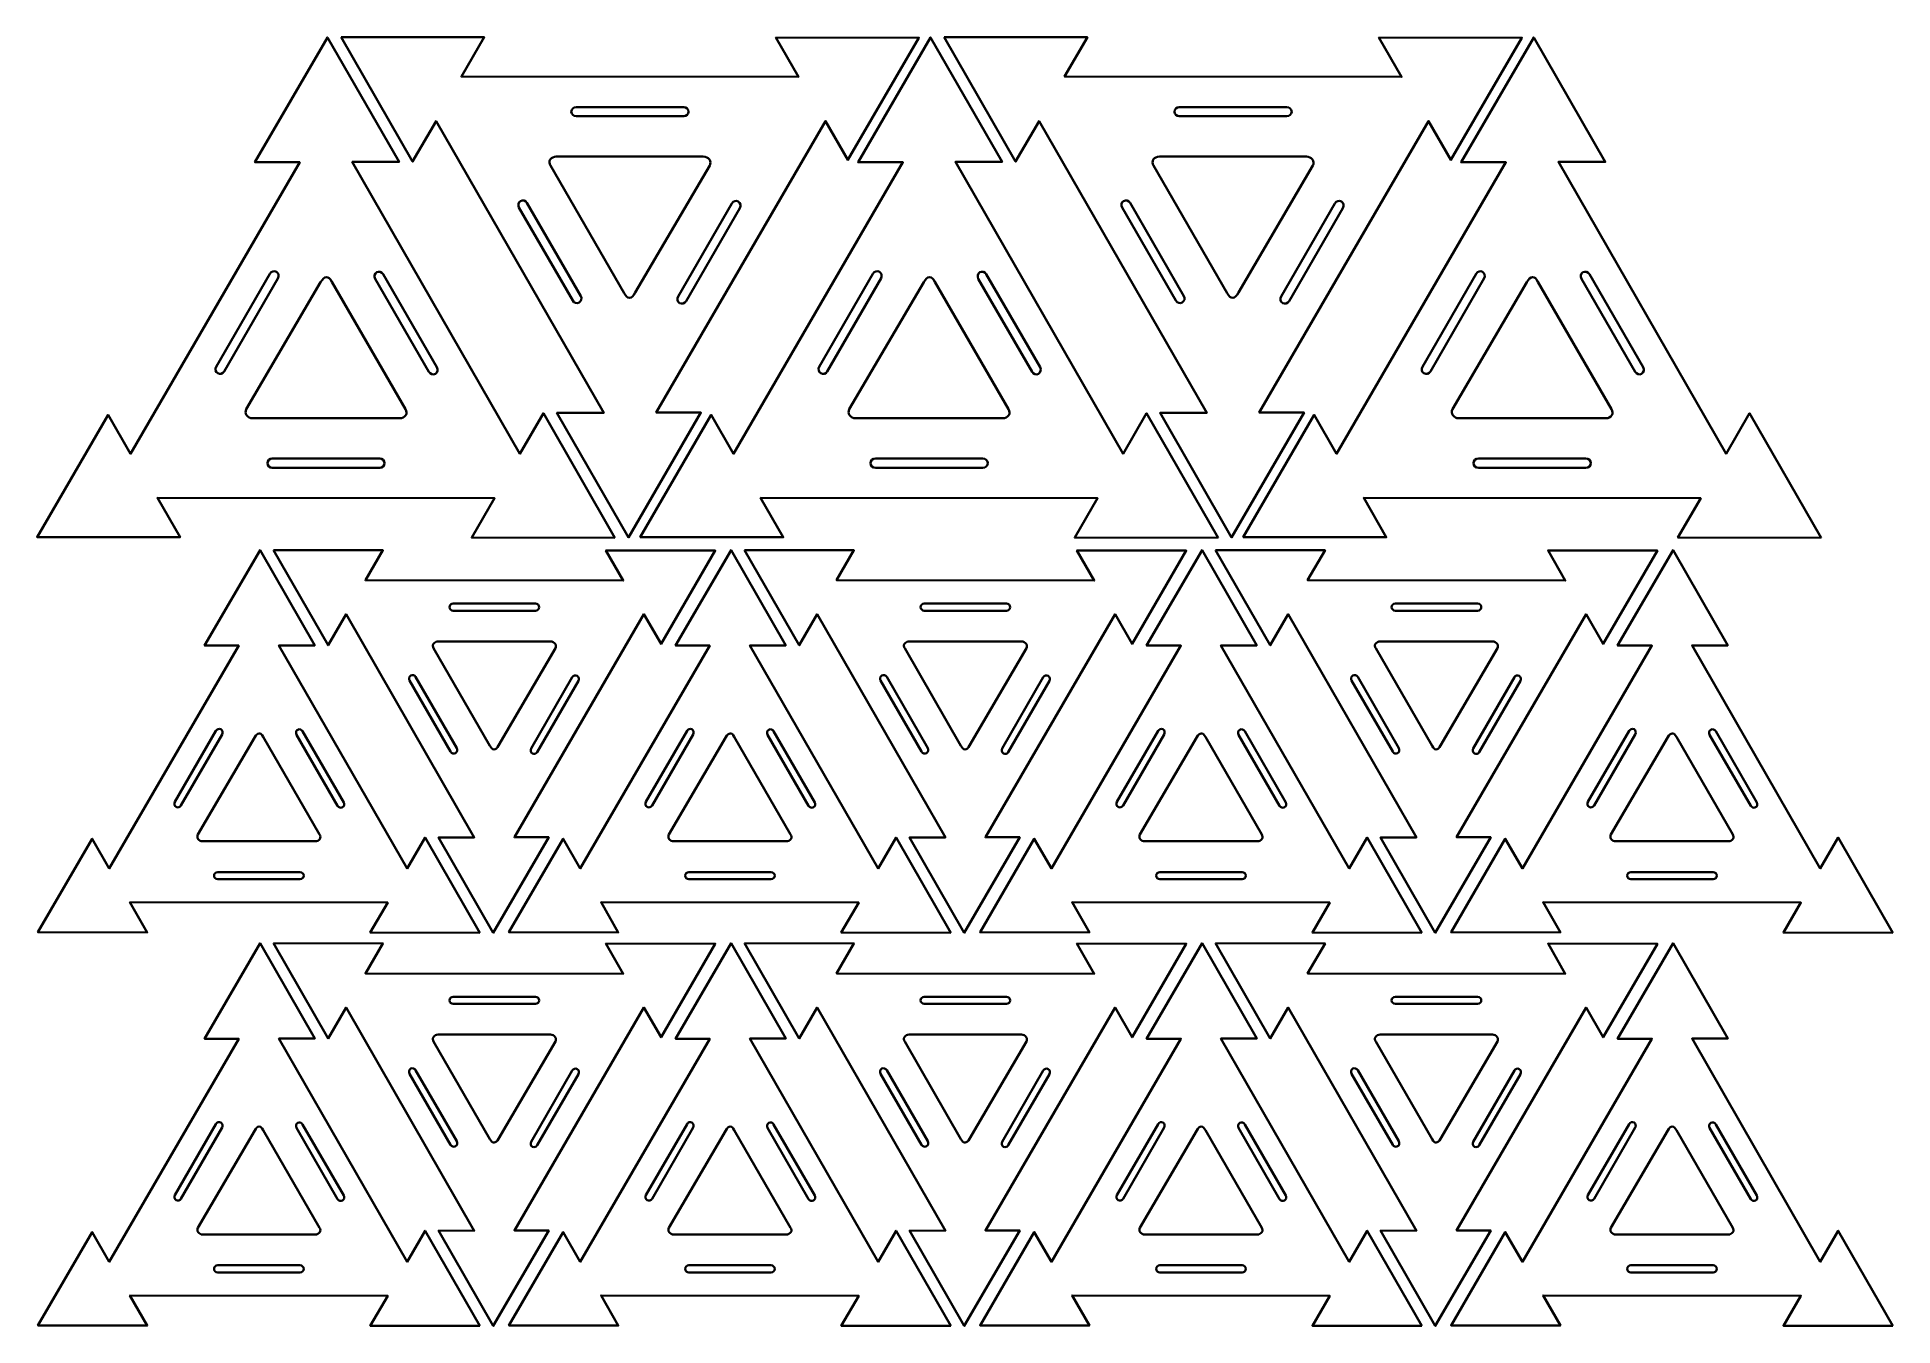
# Model space of a CAD drawing. Header units: inches. Extents: x 0 to 546, y -380 to -1.
import ezdxf

# ---------------------------------------------------------------- set-up
doc = ezdxf.new("R2010")
doc.units = ezdxf.units.IN
doc.header["$MEASUREMENT"] = 0
doc.layers.add('Resized', color=7, linetype='Continuous')

msp = doc.modelspace()

# ---------------------------------------------------------------- linework, layer by layer
at = {"layer": 'Resized', "color": 7, "lineweight": 35, "true_color": 0xffffff}
for points in [[(170.47, -148.44), (149.44, -111.82), (142.52, -123.73), (93.19, -37.85), (106.96, -37.87), (85.91, -1.21), (64.57, -37.94), (77.75, -37.95), (27.92, -123.73), (21.36, -112.32), (0.47, -148.27), (42.54, -148.31), (35.89, -136.73), (135.05, -136.83), (128.34, -148.39), (170.47, -148.44)], [(89.9, -1.12), (110.93, -37.74), (117.85, -25.82), (167.18, -111.7), (153.41, -111.69), (174.46, -148.35), (195.8, -111.62), (182.62, -111.6), (232.45, -25.82), (239.01, -37.24), (259.9, -1.29), (217.83, -1.25), (224.48, -12.83), (125.32, -12.73), (132.03, -1.16), (89.9, -1.12)], [(347.92, -148.44), (326.89, -111.82), (319.97, -123.73), (270.64, -37.85), (284.41, -37.87), (263.35, -1.21), (242.02, -37.94), (255.2, -37.95), (205.36, -123.73), (198.8, -112.32), (177.92, -148.27), (219.98, -148.31), (213.33, -136.73), (312.5, -136.83), (305.78, -148.39), (347.92, -148.44)], [(267.35, -1.12), (288.38, -37.74), (295.3, -25.82), (344.63, -111.7), (330.86, -111.69), (351.91, -148.34), (373.25, -111.62), (360.06, -111.6), (409.9, -25.82), (416.46, -37.24), (437.35, -1.29), (395.28, -1.25), (401.93, -12.83), (302.76, -12.73), (309.48, -1.16), (267.35, -1.12)], [(525.37, -148.44), (504.33, -111.82), (497.41, -123.73), (448.08, -37.85), (461.85, -37.87), (440.8, -1.21), (419.46, -37.94), (432.65, -37.95), (382.81, -123.73), (376.25, -112.32), (355.37, -148.27), (397.43, -148.31), (390.78, -136.73), (489.95, -136.83), (483.23, -148.39), (525.37, -148.44)], [(130.72, -264.67), (114.63, -236.67), (109.34, -245.78), (71.62, -180.11), (82.15, -180.12), (66.05, -152.09), (49.73, -180.17), (59.81, -180.18), (21.7, -245.78), (16.69, -237.05), (0.72, -264.54), (32.88, -264.57), (27.8, -255.72), (103.63, -255.8), (98.49, -264.64), (130.72, -264.67)], [(70.01, -152.09), (86.09, -180.09), (91.39, -170.98), (129.11, -236.65), (118.58, -236.64), (134.68, -264.67), (151, -236.58), (140.91, -236.57), (179.02, -170.98), (184.04, -179.71), (200.01, -152.22), (167.84, -152.19), (172.93, -161.04), (97.09, -160.96), (102.23, -152.12), (70.01, -152.09)], [(269.31, -264.67), (253.22, -236.67), (247.93, -245.78), (210.21, -180.11), (220.74, -180.12), (204.64, -152.09), (188.32, -180.17), (198.4, -180.18), (160.29, -245.78), (155.28, -237.05), (139.31, -264.54), (171.48, -264.57), (166.39, -255.72), (242.22, -255.8), (237.09, -264.64), (269.31, -264.67)], [(208.6, -152.09), (224.69, -180.09), (229.98, -170.98), (267.7, -236.65), (257.17, -236.64), (273.27, -264.67), (289.59, -236.58), (279.5, -236.57), (317.62, -170.98), (322.63, -179.71), (338.6, -152.22), (306.43, -152.19), (311.52, -161.04), (235.69, -160.96), (240.82, -152.12), (208.6, -152.09)], [(407.9, -264.67), (391.82, -236.67), (386.52, -245.78), (348.8, -180.11), (359.33, -180.12), (343.23, -152.09), (326.91, -180.17), (337, -180.18), (298.89, -245.78), (293.87, -237.05), (277.9, -264.54), (310.07, -264.57), (304.98, -255.72), (380.81, -255.8), (375.68, -264.64), (407.9, -264.67)], [(347.19, -152.09), (363.28, -180.09), (368.57, -170.98), (406.29, -236.65), (395.76, -236.64), (411.86, -264.67), (428.18, -236.58), (418.1, -236.57), (456.21, -170.98), (461.22, -179.71), (477.19, -152.22), (445.03, -152.19), (450.11, -161.04), (374.28, -160.96), (379.41, -152.12), (347.19, -152.09)], [(546.49, -264.67), (530.41, -236.67), (525.11, -245.78), (487.39, -180.11), (497.92, -180.12), (481.82, -152.09), (465.51, -180.17), (475.59, -180.18), (437.48, -245.78), (432.46, -237.05), (416.49, -264.54), (448.66, -264.57), (443.57, -255.72), (519.41, -255.8), (514.27, -264.64), (546.49, -264.67)], [(130.72, -380.38), (114.63, -352.38), (109.34, -361.49), (71.62, -295.82), (82.15, -295.83), (66.05, -267.8), (49.73, -295.88), (59.81, -295.89), (21.7, -361.49), (16.69, -352.76), (0.72, -380.25), (32.88, -380.28), (27.8, -371.43), (103.63, -371.51), (98.49, -380.35), (130.72, -380.38)], [(70.01, -267.8), (86.09, -295.8), (91.39, -286.69), (129.11, -352.36), (118.58, -352.35), (134.68, -380.38), (151, -352.3), (140.91, -352.29), (179.02, -286.69), (184.04, -295.42), (200.01, -267.93), (167.84, -267.9), (172.93, -276.75), (97.09, -276.67), (102.23, -267.83), (70.01, -267.8)], [(269.31, -380.38), (253.22, -352.38), (247.93, -361.49), (210.21, -295.82), (220.74, -295.83), (204.64, -267.8), (188.32, -295.88), (198.4, -295.89), (160.29, -361.49), (155.28, -352.76), (139.31, -380.25), (171.48, -380.28), (166.39, -371.43), (242.22, -371.51), (237.09, -380.35), (269.31, -380.38)], [(208.6, -267.8), (224.69, -295.8), (229.98, -286.69), (267.7, -352.36), (257.17, -352.35), (273.27, -380.38), (289.59, -352.3), (279.5, -352.29), (317.62, -286.69), (322.63, -295.42), (338.6, -267.93), (306.43, -267.9), (311.52, -276.75), (235.69, -276.67), (240.82, -267.83), (208.6, -267.8)], [(407.9, -380.38), (391.82, -352.38), (386.52, -361.49), (348.8, -295.82), (359.33, -295.83), (343.23, -267.8), (326.91, -295.88), (337, -295.89), (298.89, -361.49), (293.87, -352.76), (277.9, -380.25), (310.07, -380.28), (304.98, -371.43), (380.81, -371.51), (375.68, -380.35), (407.9, -380.38)], [(347.19, -267.8), (363.28, -295.8), (368.57, -286.69), (406.29, -352.36), (395.76, -352.35), (411.86, -380.38), (428.18, -352.3), (418.1, -352.29), (456.21, -286.69), (461.22, -295.42), (477.19, -267.93), (445.03, -267.9), (450.11, -276.75), (374.28, -276.67), (379.41, -267.83), (347.19, -267.8)], [(546.49, -380.38), (530.41, -352.38), (525.11, -361.49), (487.39, -295.82), (497.92, -295.83), (481.82, -267.8), (465.51, -295.88), (475.59, -295.89), (437.48, -361.49), (432.46, -352.76), (416.49, -380.25), (448.66, -380.28), (443.57, -371.43), (519.41, -371.51), (514.27, -380.35), (546.49, -380.38)]]:
    msp.add_lwpolyline(points, dxfattribs=at)
for points, knots in [([(159.09, -21.71), (159.09, -21.71), (190.71, -21.71), (190.71, -21.71), (191.51, -21.71), (192.15, -22.32), (192.15, -23.07), (192.15, -23.82), (191.51, -24.43), (190.71, -24.43), (190.71, -24.43), (159.09, -24.43), (159.09, -24.43), (158.29, -24.43), (157.65, -23.82), (157.65, -23.07), (157.65, -22.32), (158.29, -21.71), (159.09, -21.71)], [0, 0, 0, 0, 1, 1, 1, 2, 2, 2, 3, 3, 3, 4, 4, 4, 5, 5, 5, 6, 6, 6, 6]), ([(336.53, -21.71), (336.53, -21.71), (368.16, -21.71), (368.16, -21.71), (368.95, -21.71), (369.6, -22.32), (369.6, -23.07), (369.6, -23.82), (368.95, -24.43), (368.16, -24.43), (368.16, -24.43), (336.53, -24.43), (336.53, -24.43), (335.74, -24.43), (335.09, -23.82), (335.09, -23.07), (335.09, -22.32), (335.74, -21.71), (336.53, -21.71)], [0, 0, 0, 0, 1, 1, 1, 2, 2, 2, 3, 3, 3, 4, 4, 4, 5, 5, 5, 6, 6, 6, 6]), ([(151.44, -37.17), (151.92, -36.58), (152.42, -36.28), (153.23, -36.28), (153.23, -36.28), (196.48, -36.28), (196.48, -36.28), (197.29, -36.28), (197.79, -36.58), (198.27, -37.17), (198.65, -37.63), (198.65, -38.37), (198.38, -38.91), (198.38, -38.91), (176.48, -76.31), (176.48, -76.31), (175.93, -77.26), (175.39, -77.8), (174.8, -77.8), (174.06, -77.8), (173.82, -77.53), (173.2, -76.43), (173.2, -76.43), (151.53, -38.91), (151.53, -38.91), (151.25, -38.37), (151.07, -37.63), (151.44, -37.17)], [0, 0, 0, 0, 1, 1, 1, 2, 2, 2, 3, 3, 3, 4, 4, 4, 5, 5, 5, 6, 6, 6, 7, 7, 7, 8, 8, 8, 9, 9, 9, 9]), ([(328.88, -37.17), (329.37, -36.58), (329.87, -36.28), (330.68, -36.28), (330.68, -36.28), (373.93, -36.28), (373.93, -36.28), (374.74, -36.28), (375.24, -36.58), (375.72, -37.17), (376.09, -37.63), (376.09, -38.37), (375.82, -38.91), (375.82, -38.91), (353.93, -76.31), (353.93, -76.31), (353.38, -77.26), (352.84, -77.8), (352.25, -77.8), (351.51, -77.8), (351.26, -77.53), (350.65, -76.43), (350.65, -76.43), (328.97, -38.91), (328.97, -38.91), (328.7, -38.37), (328.51, -37.63), (328.88, -37.17)], [0, 0, 0, 0, 1, 1, 1, 2, 2, 2, 3, 3, 3, 4, 4, 4, 5, 5, 5, 6, 6, 6, 7, 7, 7, 8, 8, 8, 9, 9, 9, 9]), ([(142.71, -49.36), (143.36, -48.98), (144.21, -49.23), (144.6, -49.92), (144.6, -49.92), (160.42, -77.31), (160.42, -77.31), (160.81, -78), (160.61, -78.86), (159.96, -79.24), (159.31, -79.61), (158.46, -79.36), (158.06, -78.67), (158.06, -78.67), (142.25, -51.28), (142.25, -51.28), (141.85, -50.59), (142.06, -49.73), (142.71, -49.36)], [0, 0, 0, 0, 1, 1, 1, 2, 2, 2, 3, 3, 3, 4, 4, 4, 5, 5, 5, 6, 6, 6, 6]), ([(206.76, -49.5), (207.41, -49.87), (207.61, -50.73), (207.21, -51.42), (207.21, -51.42), (191.4, -78.81), (191.4, -78.81), (191, -79.5), (190.15, -79.76), (189.51, -79.38), (188.86, -79.01), (188.65, -78.14), (189.05, -77.45), (189.05, -77.45), (204.86, -50.07), (204.86, -50.07), (205.26, -49.38), (206.11, -49.12), (206.76, -49.5)], [0, 0, 0, 0, 1, 1, 1, 2, 2, 2, 3, 3, 3, 4, 4, 4, 5, 5, 5, 6, 6, 6, 6]), ([(320.16, -49.36), (320.81, -48.98), (321.65, -49.23), (322.05, -49.92), (322.05, -49.92), (337.86, -77.31), (337.86, -77.31), (338.26, -78), (338.06, -78.86), (337.41, -79.24), (336.76, -79.61), (335.91, -79.36), (335.51, -78.67), (335.51, -78.67), (319.7, -51.28), (319.7, -51.28), (319.3, -50.59), (319.51, -49.73), (320.16, -49.36)], [0, 0, 0, 0, 1, 1, 1, 2, 2, 2, 3, 3, 3, 4, 4, 4, 5, 5, 5, 6, 6, 6, 6]), ([(384.21, -49.5), (384.86, -49.87), (385.06, -50.73), (384.66, -51.42), (384.66, -51.42), (368.85, -78.81), (368.85, -78.81), (368.45, -79.5), (367.6, -79.76), (366.95, -79.38), (366.3, -79), (366.1, -78.14), (366.5, -77.45), (366.5, -77.45), (382.31, -50.07), (382.31, -50.07), (382.71, -49.38), (383.56, -49.12), (384.21, -49.5)], [0, 0, 0, 0, 1, 1, 1, 2, 2, 2, 3, 3, 3, 4, 4, 4, 5, 5, 5, 6, 6, 6, 6]), ([(53.61, -100.06), (52.96, -99.69), (52.76, -98.82), (53.16, -98.13), (53.16, -98.13), (68.97, -70.75), (68.97, -70.75), (69.37, -70.06), (70.21, -69.8), (70.86, -70.18), (71.51, -70.55), (71.72, -71.42), (71.32, -72.11), (71.32, -72.11), (55.51, -99.49), (55.51, -99.49), (55.11, -100.18), (54.26, -100.44), (53.61, -100.06)], [0, 0, 0, 0, 1, 1, 1, 2, 2, 2, 3, 3, 3, 4, 4, 4, 5, 5, 5, 6, 6, 6, 6]), ([(117.66, -100.2), (117.01, -100.58), (116.16, -100.32), (115.76, -99.63), (115.76, -99.63), (99.95, -72.25), (99.95, -72.25), (99.55, -71.56), (99.76, -70.7), (100.41, -70.32), (101.06, -69.94), (101.91, -70.2), (102.31, -70.89), (102.31, -70.89), (118.12, -98.28), (118.12, -98.28), (118.52, -98.97), (118.31, -99.83), (117.66, -100.2)], [0, 0, 0, 0, 1, 1, 1, 2, 2, 2, 3, 3, 3, 4, 4, 4, 5, 5, 5, 6, 6, 6, 6]), ([(231.06, -100.06), (230.41, -99.69), (230.2, -98.82), (230.6, -98.13), (230.6, -98.13), (246.41, -70.75), (246.41, -70.75), (246.81, -70.06), (247.66, -69.8), (248.31, -70.18), (248.96, -70.55), (249.17, -71.42), (248.77, -72.1), (248.77, -72.1), (232.96, -99.49), (232.96, -99.49), (232.56, -100.18), (231.71, -100.44), (231.06, -100.06)], [0, 0, 0, 0, 1, 1, 1, 2, 2, 2, 3, 3, 3, 4, 4, 4, 5, 5, 5, 6, 6, 6, 6]), ([(295.11, -100.2), (294.46, -100.58), (293.61, -100.32), (293.21, -99.63), (293.21, -99.63), (277.4, -72.25), (277.4, -72.25), (277, -71.56), (277.21, -70.69), (277.86, -70.32), (278.51, -69.94), (279.35, -70.2), (279.75, -70.89), (279.75, -70.89), (295.56, -98.28), (295.56, -98.28), (295.96, -98.96), (295.76, -99.83), (295.11, -100.2)], [0, 0, 0, 0, 1, 1, 1, 2, 2, 2, 3, 3, 3, 4, 4, 4, 5, 5, 5, 6, 6, 6, 6]), ([(408.51, -100.06), (407.86, -99.69), (407.65, -98.82), (408.05, -98.13), (408.05, -98.13), (423.86, -70.75), (423.86, -70.75), (424.26, -70.06), (425.11, -69.8), (425.76, -70.18), (426.41, -70.55), (426.61, -71.42), (426.21, -72.1), (426.21, -72.1), (410.4, -99.49), (410.4, -99.49), (410, -100.18), (409.16, -100.44), (408.51, -100.06)], [0, 0, 0, 0, 1, 1, 1, 2, 2, 2, 3, 3, 3, 4, 4, 4, 5, 5, 5, 6, 6, 6, 6]), ([(472.56, -100.2), (471.91, -100.58), (471.06, -100.32), (470.66, -99.63), (470.66, -99.63), (454.85, -72.25), (454.85, -72.25), (454.45, -71.56), (454.65, -70.69), (455.3, -70.32), (455.95, -69.94), (456.8, -70.2), (457.2, -70.89), (457.2, -70.89), (473.01, -98.28), (473.01, -98.28), (473.41, -98.96), (473.21, -99.83), (472.56, -100.2)], [0, 0, 0, 0, 1, 1, 1, 2, 2, 2, 3, 3, 3, 4, 4, 4, 5, 5, 5, 6, 6, 6, 6]), ([(108.93, -112.39), (108.45, -112.98), (107.95, -113.28), (107.14, -113.28), (107.14, -113.28), (63.89, -113.28), (63.89, -113.28), (63.08, -113.28), (62.58, -112.98), (62.09, -112.39), (61.72, -111.93), (61.72, -111.19), (61.99, -110.65), (61.99, -110.65), (83.89, -73.25), (83.89, -73.25), (84.44, -72.3), (84.98, -71.76), (85.57, -71.76), (86.3, -71.76), (86.55, -72.03), (87.17, -73.13), (87.17, -73.13), (108.84, -110.65), (108.84, -110.65), (109.11, -111.19), (109.3, -111.93), (108.93, -112.39)], [0, 0, 0, 0, 1, 1, 1, 2, 2, 2, 3, 3, 3, 4, 4, 4, 5, 5, 5, 6, 6, 6, 7, 7, 7, 8, 8, 8, 9, 9, 9, 9]), ([(286.38, -112.39), (285.9, -112.98), (285.4, -113.28), (284.58, -113.28), (284.58, -113.28), (241.34, -113.28), (241.34, -113.28), (240.52, -113.28), (240.02, -112.98), (239.54, -112.39), (239.17, -111.93), (239.17, -111.18), (239.44, -110.65), (239.44, -110.65), (261.34, -73.25), (261.34, -73.25), (261.89, -72.3), (262.42, -71.76), (263.01, -71.76), (263.75, -71.76), (264, -72.03), (264.62, -73.13), (264.62, -73.13), (286.29, -110.65), (286.29, -110.65), (286.56, -111.18), (286.75, -111.93), (286.38, -112.39)], [0, 0, 0, 0, 1, 1, 1, 2, 2, 2, 3, 3, 3, 4, 4, 4, 5, 5, 5, 6, 6, 6, 7, 7, 7, 8, 8, 8, 9, 9, 9, 9]), ([(463.83, -112.39), (463.35, -112.98), (462.84, -113.28), (462.03, -113.28), (462.03, -113.28), (418.78, -113.28), (418.78, -113.28), (417.97, -113.28), (417.47, -112.98), (416.99, -112.39), (416.62, -111.93), (416.62, -111.18), (416.89, -110.65), (416.89, -110.65), (438.78, -73.25), (438.78, -73.25), (439.34, -72.3), (439.87, -71.76), (440.46, -71.76), (441.2, -71.76), (441.45, -72.03), (442.07, -73.13), (442.07, -73.13), (463.74, -110.65), (463.74, -110.65), (464.01, -111.18), (464.2, -111.93), (463.83, -112.39)], [0, 0, 0, 0, 1, 1, 1, 2, 2, 2, 3, 3, 3, 4, 4, 4, 5, 5, 5, 6, 6, 6, 7, 7, 7, 8, 8, 8, 9, 9, 9, 9]), ([(101.28, -127.84), (101.28, -127.84), (69.66, -127.84), (69.66, -127.84), (68.86, -127.84), (68.22, -127.24), (68.22, -126.49), (68.22, -125.74), (68.86, -125.13), (69.66, -125.13), (69.66, -125.13), (101.28, -125.13), (101.28, -125.13), (102.08, -125.13), (102.72, -125.74), (102.72, -126.49), (102.72, -127.24), (102.08, -127.84), (101.28, -127.84)], [0, 0, 0, 0, 1, 1, 1, 2, 2, 2, 3, 3, 3, 4, 4, 4, 5, 5, 5, 6, 6, 6, 6]), ([(278.73, -127.84), (278.73, -127.84), (247.11, -127.84), (247.11, -127.84), (246.31, -127.84), (245.67, -127.24), (245.67, -126.49), (245.67, -125.74), (246.31, -125.13), (247.11, -125.13), (247.11, -125.13), (278.73, -125.13), (278.73, -125.13), (279.53, -125.13), (280.17, -125.74), (280.17, -126.49), (280.17, -127.24), (279.53, -127.84), (278.73, -127.84)], [0, 0, 0, 0, 1, 1, 1, 2, 2, 2, 3, 3, 3, 4, 4, 4, 5, 5, 5, 6, 6, 6, 6]), ([(456.18, -127.84), (456.18, -127.84), (424.55, -127.84), (424.55, -127.84), (423.76, -127.84), (423.11, -127.24), (423.11, -126.49), (423.11, -125.74), (423.76, -125.13), (424.55, -125.13), (424.55, -125.13), (456.18, -125.13), (456.18, -125.13), (456.97, -125.13), (457.62, -125.74), (457.62, -126.49), (457.62, -127.24), (456.97, -127.84), (456.18, -127.84)], [0, 0, 0, 0, 1, 1, 1, 2, 2, 2, 3, 3, 3, 4, 4, 4, 5, 5, 5, 6, 6, 6, 6]), ([(122.92, -167.83), (122.92, -167.83), (147.1, -167.83), (147.1, -167.83), (147.71, -167.83), (148.2, -168.3), (148.2, -168.87), (148.2, -169.45), (147.71, -169.91), (147.1, -169.91), (147.1, -169.91), (122.92, -169.91), (122.92, -169.91), (122.31, -169.91), (121.82, -169.45), (121.82, -168.87), (121.82, -168.3), (122.31, -167.83), (122.92, -167.83)], [0, 0, 0, 0, 1, 1, 1, 2, 2, 2, 3, 3, 3, 4, 4, 4, 5, 5, 5, 6, 6, 6, 6]), ([(261.51, -167.83), (261.51, -167.83), (285.69, -167.83), (285.69, -167.83), (286.3, -167.83), (286.8, -168.3), (286.8, -168.87), (286.8, -169.45), (286.3, -169.91), (285.69, -169.91), (285.69, -169.91), (261.51, -169.91), (261.51, -169.91), (260.9, -169.91), (260.41, -169.45), (260.41, -168.87), (260.41, -168.3), (260.9, -167.83), (261.51, -167.83)], [0, 0, 0, 0, 1, 1, 1, 2, 2, 2, 3, 3, 3, 4, 4, 4, 5, 5, 5, 6, 6, 6, 6]), ([(400.1, -167.83), (400.1, -167.83), (424.29, -167.83), (424.29, -167.83), (424.89, -167.83), (425.39, -168.3), (425.39, -168.87), (425.39, -169.45), (424.89, -169.91), (424.29, -169.91), (424.29, -169.91), (400.1, -169.91), (400.1, -169.91), (399.49, -169.91), (399, -169.45), (399, -168.87), (399, -168.3), (399.49, -167.83), (400.1, -167.83)], [0, 0, 0, 0, 1, 1, 1, 2, 2, 2, 3, 3, 3, 4, 4, 4, 5, 5, 5, 6, 6, 6, 6]), ([(117.07, -179.66), (117.44, -179.2), (117.82, -178.97), (118.44, -178.97), (118.44, -178.97), (151.51, -178.97), (151.51, -178.97), (152.14, -178.97), (152.52, -179.2), (152.89, -179.66), (153.17, -180), (153.17, -180.57), (152.96, -180.99), (152.96, -180.99), (136.22, -209.58), (136.22, -209.58), (135.8, -210.31), (135.39, -210.72), (134.94, -210.72), (134.37, -210.72), (134.18, -210.52), (133.71, -209.68), (133.71, -209.68), (117.14, -180.99), (117.14, -180.99), (116.93, -180.57), (116.79, -180), (117.07, -179.66)], [0, 0, 0, 0, 1, 1, 1, 2, 2, 2, 3, 3, 3, 4, 4, 4, 5, 5, 5, 6, 6, 6, 7, 7, 7, 8, 8, 8, 9, 9, 9, 9]), ([(255.66, -179.66), (256.03, -179.2), (256.41, -178.97), (257.03, -178.97), (257.03, -178.97), (290.11, -178.97), (290.11, -178.97), (290.73, -178.97), (291.11, -179.2), (291.48, -179.66), (291.76, -180), (291.76, -180.57), (291.56, -180.99), (291.56, -180.99), (274.81, -209.58), (274.81, -209.58), (274.39, -210.31), (273.98, -210.72), (273.53, -210.72), (272.97, -210.72), (272.77, -210.52), (272.3, -209.68), (272.3, -209.68), (255.73, -180.99), (255.73, -180.99), (255.52, -180.57), (255.38, -180), (255.66, -179.66)], [0, 0, 0, 0, 1, 1, 1, 2, 2, 2, 3, 3, 3, 4, 4, 4, 5, 5, 5, 6, 6, 6, 7, 7, 7, 8, 8, 8, 9, 9, 9, 9]), ([(394.25, -179.66), (394.62, -179.2), (395, -178.97), (395.63, -178.97), (395.63, -178.97), (428.7, -178.97), (428.7, -178.97), (429.32, -178.97), (429.7, -179.2), (430.07, -179.66), (430.35, -180), (430.35, -180.57), (430.15, -180.99), (430.15, -180.99), (413.4, -209.58), (413.4, -209.58), (412.98, -210.31), (412.57, -210.72), (412.12, -210.72), (411.56, -210.72), (411.37, -210.52), (410.89, -209.68), (410.89, -209.68), (394.32, -180.99), (394.32, -180.99), (394.11, -180.57), (393.97, -180), (394.25, -179.66)], [0, 0, 0, 0, 1, 1, 1, 2, 2, 2, 3, 3, 3, 4, 4, 4, 5, 5, 5, 6, 6, 6, 7, 7, 7, 8, 8, 8, 9, 9, 9, 9]), ([(110.4, -188.97), (110.89, -188.69), (111.54, -188.88), (111.85, -189.41), (111.85, -189.41), (123.94, -210.35), (123.94, -210.35), (124.24, -210.88), (124.09, -211.54), (123.59, -211.82), (123.09, -212.11), (122.44, -211.92), (122.14, -211.39), (122.14, -211.39), (110.05, -190.45), (110.05, -190.45), (109.74, -189.92), (109.9, -189.26), (110.4, -188.97)], [0, 0, 0, 0, 1, 1, 1, 2, 2, 2, 3, 3, 3, 4, 4, 4, 5, 5, 5, 6, 6, 6, 6]), ([(159.37, -189.08), (159.87, -189.37), (160.03, -190.03), (159.72, -190.55), (159.72, -190.55), (147.63, -211.5), (147.63, -211.5), (147.33, -212.02), (146.68, -212.22), (146.18, -211.93), (145.68, -211.65), (145.53, -210.99), (145.83, -210.46), (145.83, -210.46), (157.92, -189.52), (157.92, -189.52), (158.23, -188.99), (158.88, -188.79), (159.37, -189.08)], [0, 0, 0, 0, 1, 1, 1, 2, 2, 2, 3, 3, 3, 4, 4, 4, 5, 5, 5, 6, 6, 6, 6]), ([(248.99, -188.97), (249.48, -188.69), (250.13, -188.88), (250.44, -189.41), (250.44, -189.41), (262.53, -210.35), (262.53, -210.35), (262.83, -210.88), (262.68, -211.54), (262.18, -211.82), (261.68, -212.11), (261.03, -211.92), (260.73, -211.39), (260.73, -211.39), (248.64, -190.45), (248.64, -190.45), (248.33, -189.92), (248.49, -189.26), (248.99, -188.97)], [0, 0, 0, 0, 1, 1, 1, 2, 2, 2, 3, 3, 3, 4, 4, 4, 5, 5, 5, 6, 6, 6, 6]), ([(297.97, -189.08), (298.46, -189.37), (298.62, -190.03), (298.31, -190.55), (298.31, -190.55), (286.22, -211.5), (286.22, -211.5), (285.92, -212.02), (285.27, -212.22), (284.77, -211.93), (284.28, -211.65), (284.12, -210.99), (284.42, -210.46), (284.42, -210.46), (296.52, -189.52), (296.52, -189.52), (296.82, -188.99), (297.47, -188.79), (297.97, -189.08)], [0, 0, 0, 0, 1, 1, 1, 2, 2, 2, 3, 3, 3, 4, 4, 4, 5, 5, 5, 6, 6, 6, 6]), ([(387.58, -188.97), (388.07, -188.69), (388.72, -188.88), (389.03, -189.41), (389.03, -189.41), (401.12, -210.35), (401.12, -210.35), (401.42, -210.88), (401.27, -211.54), (400.77, -211.82), (400.27, -212.11), (399.62, -211.92), (399.32, -211.39), (399.32, -211.39), (387.23, -190.45), (387.23, -190.45), (386.92, -189.92), (387.08, -189.26), (387.58, -188.97)], [0, 0, 0, 0, 1, 1, 1, 2, 2, 2, 3, 3, 3, 4, 4, 4, 5, 5, 5, 6, 6, 6, 6]), ([(436.56, -189.08), (437.05, -189.37), (437.21, -190.03), (436.91, -190.55), (436.91, -190.55), (424.81, -211.5), (424.81, -211.5), (424.51, -212.02), (423.86, -212.22), (423.36, -211.93), (422.87, -211.65), (422.71, -210.99), (423.02, -210.46), (423.02, -210.46), (435.11, -189.52), (435.11, -189.52), (435.41, -188.99), (436.06, -188.79), (436.56, -189.08)], [0, 0, 0, 0, 1, 1, 1, 2, 2, 2, 3, 3, 3, 4, 4, 4, 5, 5, 5, 6, 6, 6, 6]), ([(41.35, -227.68), (40.86, -227.39), (40.7, -226.73), (41, -226.2), (41, -226.2), (53.1, -205.26), (53.1, -205.26), (53.4, -204.73), (54.05, -204.54), (54.55, -204.82), (55.04, -205.11), (55.2, -205.77), (54.89, -206.3), (54.89, -206.3), (42.8, -227.24), (42.8, -227.24), (42.5, -227.77), (41.85, -227.96), (41.35, -227.68)], [0, 0, 0, 0, 1, 1, 1, 2, 2, 2, 3, 3, 3, 4, 4, 4, 5, 5, 5, 6, 6, 6, 6]), ([(83.66, -237.1), (83.29, -237.55), (82.91, -237.78), (82.28, -237.78), (82.28, -237.78), (49.21, -237.78), (49.21, -237.78), (48.59, -237.78), (48.21, -237.55), (47.84, -237.1), (47.56, -236.75), (47.56, -236.18), (47.76, -235.77), (47.76, -235.77), (64.51, -207.17), (64.51, -207.17), (64.93, -206.44), (65.34, -206.03), (65.79, -206.03), (66.35, -206.03), (66.54, -206.24), (67.02, -207.08), (67.02, -207.08), (83.59, -235.77), (83.59, -235.77), (83.8, -236.18), (83.94, -236.75), (83.66, -237.1)], [0, 0, 0, 0, 1, 1, 1, 2, 2, 2, 3, 3, 3, 4, 4, 4, 5, 5, 5, 6, 6, 6, 7, 7, 7, 8, 8, 8, 9, 9, 9, 9]), ([(90.33, -227.78), (89.83, -228.07), (89.19, -227.88), (88.88, -227.35), (88.88, -227.35), (76.79, -206.41), (76.79, -206.41), (76.49, -205.88), (76.64, -205.22), (77.14, -204.93), (77.64, -204.65), (78.28, -204.84), (78.59, -205.37), (78.59, -205.37), (90.68, -226.31), (90.68, -226.31), (90.98, -226.84), (90.83, -227.5), (90.33, -227.78)], [0, 0, 0, 0, 1, 1, 1, 2, 2, 2, 3, 3, 3, 4, 4, 4, 5, 5, 5, 6, 6, 6, 6]), ([(179.94, -227.68), (179.45, -227.39), (179.29, -226.73), (179.59, -226.2), (179.59, -226.2), (191.69, -205.26), (191.69, -205.26), (191.99, -204.73), (192.64, -204.54), (193.14, -204.82), (193.63, -205.11), (193.79, -205.77), (193.49, -206.3), (193.49, -206.3), (181.39, -227.24), (181.39, -227.24), (181.09, -227.77), (180.44, -227.96), (179.94, -227.68)], [0, 0, 0, 0, 1, 1, 1, 2, 2, 2, 3, 3, 3, 4, 4, 4, 5, 5, 5, 6, 6, 6, 6]), ([(222.25, -237.1), (221.88, -237.55), (221.5, -237.78), (220.88, -237.78), (220.88, -237.78), (187.8, -237.78), (187.8, -237.78), (187.18, -237.78), (186.8, -237.55), (186.43, -237.1), (186.15, -236.75), (186.15, -236.18), (186.35, -235.77), (186.35, -235.77), (203.1, -207.17), (203.1, -207.17), (203.52, -206.44), (203.93, -206.03), (204.38, -206.03), (204.94, -206.03), (205.13, -206.24), (205.61, -207.08), (205.61, -207.08), (222.18, -235.77), (222.18, -235.77), (222.39, -236.18), (222.53, -236.75), (222.25, -237.1)], [0, 0, 0, 0, 1, 1, 1, 2, 2, 2, 3, 3, 3, 4, 4, 4, 5, 5, 5, 6, 6, 6, 7, 7, 7, 8, 8, 8, 9, 9, 9, 9]), ([(228.92, -227.78), (228.43, -228.07), (227.78, -227.88), (227.47, -227.35), (227.47, -227.35), (215.38, -206.41), (215.38, -206.41), (215.08, -205.88), (215.23, -205.22), (215.73, -204.93), (216.23, -204.65), (216.88, -204.84), (217.18, -205.37), (217.18, -205.37), (229.27, -226.31), (229.27, -226.31), (229.58, -226.84), (229.42, -227.5), (228.92, -227.78)], [0, 0, 0, 0, 1, 1, 1, 2, 2, 2, 3, 3, 3, 4, 4, 4, 5, 5, 5, 6, 6, 6, 6]), ([(318.53, -227.68), (318.04, -227.39), (317.88, -226.73), (318.19, -226.2), (318.19, -226.2), (330.28, -205.26), (330.28, -205.26), (330.58, -204.73), (331.23, -204.54), (331.73, -204.82), (332.23, -205.11), (332.38, -205.77), (332.08, -206.3), (332.08, -206.3), (319.99, -227.24), (319.99, -227.24), (319.68, -227.77), (319.03, -227.96), (318.53, -227.68)], [0, 0, 0, 0, 1, 1, 1, 2, 2, 2, 3, 3, 3, 4, 4, 4, 5, 5, 5, 6, 6, 6, 6]), ([(360.84, -237.1), (360.47, -237.55), (360.09, -237.78), (359.47, -237.78), (359.47, -237.78), (326.39, -237.78), (326.39, -237.78), (325.77, -237.78), (325.39, -237.55), (325.02, -237.1), (324.74, -236.75), (324.74, -236.18), (324.95, -235.77), (324.95, -235.77), (341.69, -207.17), (341.69, -207.17), (342.11, -206.44), (342.52, -206.03), (342.97, -206.03), (343.54, -206.03), (343.73, -206.24), (344.2, -207.08), (344.2, -207.08), (360.77, -235.77), (360.77, -235.77), (360.98, -236.18), (361.12, -236.75), (360.84, -237.1)], [0, 0, 0, 0, 1, 1, 1, 2, 2, 2, 3, 3, 3, 4, 4, 4, 5, 5, 5, 6, 6, 6, 7, 7, 7, 8, 8, 8, 9, 9, 9, 9]), ([(367.51, -227.78), (367.02, -228.07), (366.37, -227.88), (366.06, -227.35), (366.06, -227.35), (353.97, -206.41), (353.97, -206.41), (353.67, -205.88), (353.82, -205.22), (354.32, -204.93), (354.82, -204.65), (355.47, -204.84), (355.77, -205.37), (355.77, -205.37), (367.86, -226.31), (367.86, -226.31), (368.17, -226.84), (368.01, -227.5), (367.51, -227.78)], [0, 0, 0, 0, 1, 1, 1, 2, 2, 2, 3, 3, 3, 4, 4, 4, 5, 5, 5, 6, 6, 6, 6]), ([(457.13, -227.68), (456.63, -227.39), (456.47, -226.73), (456.78, -226.2), (456.78, -226.2), (468.87, -205.26), (468.87, -205.26), (469.17, -204.73), (469.82, -204.54), (470.32, -204.82), (470.82, -205.11), (470.97, -205.77), (470.67, -206.3), (470.67, -206.3), (458.58, -227.24), (458.58, -227.24), (458.27, -227.77), (457.62, -227.96), (457.13, -227.68)], [0, 0, 0, 0, 1, 1, 1, 2, 2, 2, 3, 3, 3, 4, 4, 4, 5, 5, 5, 6, 6, 6, 6]), ([(499.43, -237.1), (499.06, -237.55), (498.68, -237.78), (498.06, -237.78), (498.06, -237.78), (464.99, -237.78), (464.99, -237.78), (464.36, -237.78), (463.98, -237.55), (463.61, -237.1), (463.33, -236.75), (463.33, -236.18), (463.54, -235.77), (463.54, -235.77), (480.28, -207.17), (480.28, -207.17), (480.7, -206.44), (481.11, -206.03), (481.56, -206.03), (482.13, -206.03), (482.32, -206.24), (482.79, -207.08), (482.79, -207.08), (499.36, -235.77), (499.36, -235.77), (499.57, -236.18), (499.71, -236.75), (499.43, -237.1)], [0, 0, 0, 0, 1, 1, 1, 2, 2, 2, 3, 3, 3, 4, 4, 4, 5, 5, 5, 6, 6, 6, 7, 7, 7, 8, 8, 8, 9, 9, 9, 9]), ([(506.11, -227.78), (505.61, -228.07), (504.96, -227.88), (504.66, -227.35), (504.66, -227.35), (492.56, -206.41), (492.56, -206.41), (492.26, -205.88), (492.42, -205.22), (492.91, -204.93), (493.41, -204.65), (494.06, -204.84), (494.36, -205.37), (494.36, -205.37), (506.45, -226.31), (506.45, -226.31), (506.76, -226.84), (506.6, -227.5), (506.11, -227.78)], [0, 0, 0, 0, 1, 1, 1, 2, 2, 2, 3, 3, 3, 4, 4, 4, 5, 5, 5, 6, 6, 6, 6]), ([(77.81, -248.92), (77.81, -248.92), (53.62, -248.92), (53.62, -248.92), (53.02, -248.92), (52.52, -248.46), (52.52, -247.88), (52.52, -247.31), (53.02, -246.85), (53.62, -246.85), (53.62, -246.85), (77.81, -246.85), (77.81, -246.85), (78.42, -246.85), (78.91, -247.31), (78.91, -247.88), (78.91, -248.46), (78.42, -248.92), (77.81, -248.92)], [0, 0, 0, 0, 1, 1, 1, 2, 2, 2, 3, 3, 3, 4, 4, 4, 5, 5, 5, 6, 6, 6, 6]), ([(216.4, -248.92), (216.4, -248.92), (192.22, -248.92), (192.22, -248.92), (191.61, -248.92), (191.11, -248.46), (191.11, -247.88), (191.11, -247.31), (191.61, -246.85), (192.22, -246.85), (192.22, -246.85), (216.4, -246.85), (216.4, -246.85), (217.01, -246.85), (217.5, -247.31), (217.5, -247.88), (217.5, -248.46), (217.01, -248.92), (216.4, -248.92)], [0, 0, 0, 0, 1, 1, 1, 2, 2, 2, 3, 3, 3, 4, 4, 4, 5, 5, 5, 6, 6, 6, 6]), ([(354.99, -248.92), (354.99, -248.92), (330.81, -248.92), (330.81, -248.92), (330.2, -248.92), (329.7, -248.46), (329.7, -247.88), (329.7, -247.31), (330.2, -246.85), (330.81, -246.85), (330.81, -246.85), (354.99, -246.85), (354.99, -246.85), (355.6, -246.85), (356.09, -247.31), (356.09, -247.88), (356.09, -248.46), (355.6, -248.92), (354.99, -248.92)], [0, 0, 0, 0, 1, 1, 1, 2, 2, 2, 3, 3, 3, 4, 4, 4, 5, 5, 5, 6, 6, 6, 6]), ([(493.58, -248.92), (493.58, -248.92), (469.4, -248.92), (469.4, -248.92), (468.79, -248.92), (468.3, -248.46), (468.3, -247.88), (468.3, -247.31), (468.79, -246.85), (469.4, -246.85), (469.4, -246.85), (493.58, -246.85), (493.58, -246.85), (494.19, -246.85), (494.68, -247.31), (494.68, -247.88), (494.68, -248.46), (494.19, -248.92), (493.58, -248.92)], [0, 0, 0, 0, 1, 1, 1, 2, 2, 2, 3, 3, 3, 4, 4, 4, 5, 5, 5, 6, 6, 6, 6]), ([(122.92, -283.55), (122.92, -283.55), (147.1, -283.55), (147.1, -283.55), (147.71, -283.55), (148.2, -284.01), (148.2, -284.58), (148.2, -285.16), (147.71, -285.62), (147.1, -285.62), (147.1, -285.62), (122.92, -285.62), (122.92, -285.62), (122.31, -285.62), (121.82, -285.16), (121.82, -284.58), (121.82, -284.01), (122.31, -283.55), (122.92, -283.55)], [0, 0, 0, 0, 1, 1, 1, 2, 2, 2, 3, 3, 3, 4, 4, 4, 5, 5, 5, 6, 6, 6, 6]), ([(261.51, -283.55), (261.51, -283.55), (285.69, -283.55), (285.69, -283.55), (286.3, -283.55), (286.8, -284.01), (286.8, -284.58), (286.8, -285.16), (286.3, -285.62), (285.69, -285.62), (285.69, -285.62), (261.51, -285.62), (261.51, -285.62), (260.9, -285.62), (260.41, -285.16), (260.41, -284.58), (260.41, -284.01), (260.9, -283.55), (261.51, -283.55)], [0, 0, 0, 0, 1, 1, 1, 2, 2, 2, 3, 3, 3, 4, 4, 4, 5, 5, 5, 6, 6, 6, 6]), ([(400.1, -283.55), (400.1, -283.55), (424.29, -283.55), (424.29, -283.55), (424.89, -283.55), (425.39, -284.01), (425.39, -284.58), (425.39, -285.16), (424.89, -285.62), (424.29, -285.62), (424.29, -285.62), (400.1, -285.62), (400.1, -285.62), (399.49, -285.62), (399, -285.16), (399, -284.58), (399, -284.01), (399.49, -283.55), (400.1, -283.55)], [0, 0, 0, 0, 1, 1, 1, 2, 2, 2, 3, 3, 3, 4, 4, 4, 5, 5, 5, 6, 6, 6, 6]), ([(117.07, -295.37), (117.44, -294.91), (117.82, -294.68), (118.44, -294.68), (118.44, -294.68), (151.51, -294.68), (151.51, -294.68), (152.14, -294.68), (152.52, -294.91), (152.89, -295.37), (153.17, -295.72), (153.17, -296.29), (152.96, -296.7), (152.96, -296.7), (136.22, -325.3), (136.22, -325.3), (135.8, -326.02), (135.39, -326.44), (134.94, -326.44), (134.37, -326.44), (134.18, -326.23), (133.71, -325.39), (133.71, -325.39), (117.14, -296.7), (117.14, -296.7), (116.93, -296.29), (116.79, -295.72), (117.07, -295.37)], [0, 0, 0, 0, 1, 1, 1, 2, 2, 2, 3, 3, 3, 4, 4, 4, 5, 5, 5, 6, 6, 6, 7, 7, 7, 8, 8, 8, 9, 9, 9, 9]), ([(255.66, -295.37), (256.03, -294.91), (256.41, -294.68), (257.03, -294.68), (257.03, -294.68), (290.11, -294.68), (290.11, -294.68), (290.73, -294.68), (291.11, -294.91), (291.48, -295.37), (291.76, -295.72), (291.76, -296.29), (291.56, -296.7), (291.56, -296.7), (274.81, -325.3), (274.81, -325.3), (274.39, -326.02), (273.98, -326.44), (273.53, -326.44), (272.97, -326.44), (272.77, -326.23), (272.3, -325.39), (272.3, -325.39), (255.73, -296.7), (255.73, -296.7), (255.52, -296.29), (255.38, -295.72), (255.66, -295.37)], [0, 0, 0, 0, 1, 1, 1, 2, 2, 2, 3, 3, 3, 4, 4, 4, 5, 5, 5, 6, 6, 6, 7, 7, 7, 8, 8, 8, 9, 9, 9, 9]), ([(394.25, -295.37), (394.62, -294.91), (395, -294.68), (395.63, -294.68), (395.63, -294.68), (428.7, -294.68), (428.7, -294.68), (429.32, -294.68), (429.7, -294.91), (430.07, -295.37), (430.35, -295.72), (430.35, -296.29), (430.15, -296.7), (430.15, -296.7), (413.4, -325.3), (413.4, -325.3), (412.98, -326.02), (412.57, -326.44), (412.12, -326.44), (411.56, -326.44), (411.37, -326.23), (410.89, -325.39), (410.89, -325.39), (394.32, -296.7), (394.32, -296.7), (394.11, -296.29), (393.97, -295.72), (394.25, -295.37)], [0, 0, 0, 0, 1, 1, 1, 2, 2, 2, 3, 3, 3, 4, 4, 4, 5, 5, 5, 6, 6, 6, 7, 7, 7, 8, 8, 8, 9, 9, 9, 9]), ([(110.4, -304.68), (110.89, -304.4), (111.54, -304.59), (111.85, -305.12), (111.85, -305.12), (123.94, -326.06), (123.94, -326.06), (124.24, -326.59), (124.09, -327.25), (123.59, -327.53), (123.09, -327.82), (122.44, -327.63), (122.14, -327.1), (122.14, -327.1), (110.05, -306.16), (110.05, -306.16), (109.74, -305.63), (109.9, -304.97), (110.4, -304.68)], [0, 0, 0, 0, 1, 1, 1, 2, 2, 2, 3, 3, 3, 4, 4, 4, 5, 5, 5, 6, 6, 6, 6]), ([(159.37, -304.79), (159.87, -305.08), (160.03, -305.74), (159.72, -306.26), (159.72, -306.26), (147.63, -327.21), (147.63, -327.21), (147.33, -327.74), (146.68, -327.93), (146.18, -327.64), (145.68, -327.36), (145.53, -326.7), (145.83, -326.17), (145.83, -326.17), (157.92, -305.23), (157.92, -305.23), (158.23, -304.7), (158.88, -304.5), (159.37, -304.79)], [0, 0, 0, 0, 1, 1, 1, 2, 2, 2, 3, 3, 3, 4, 4, 4, 5, 5, 5, 6, 6, 6, 6]), ([(248.99, -304.68), (249.48, -304.4), (250.13, -304.59), (250.44, -305.12), (250.44, -305.12), (262.53, -326.06), (262.53, -326.06), (262.83, -326.59), (262.68, -327.25), (262.18, -327.53), (261.68, -327.82), (261.03, -327.63), (260.73, -327.1), (260.73, -327.1), (248.64, -306.16), (248.64, -306.16), (248.33, -305.63), (248.49, -304.97), (248.99, -304.68)], [0, 0, 0, 0, 1, 1, 1, 2, 2, 2, 3, 3, 3, 4, 4, 4, 5, 5, 5, 6, 6, 6, 6]), ([(297.97, -304.79), (298.46, -305.08), (298.62, -305.74), (298.31, -306.26), (298.31, -306.26), (286.22, -327.21), (286.22, -327.21), (285.92, -327.74), (285.27, -327.93), (284.77, -327.64), (284.28, -327.36), (284.12, -326.7), (284.42, -326.17), (284.42, -326.17), (296.52, -305.23), (296.52, -305.23), (296.82, -304.7), (297.47, -304.5), (297.97, -304.79)], [0, 0, 0, 0, 1, 1, 1, 2, 2, 2, 3, 3, 3, 4, 4, 4, 5, 5, 5, 6, 6, 6, 6]), ([(387.58, -304.68), (388.07, -304.4), (388.72, -304.59), (389.03, -305.12), (389.03, -305.12), (401.12, -326.06), (401.12, -326.06), (401.42, -326.59), (401.27, -327.25), (400.77, -327.53), (400.27, -327.82), (399.62, -327.63), (399.32, -327.1), (399.32, -327.1), (387.23, -306.16), (387.23, -306.16), (386.92, -305.63), (387.08, -304.97), (387.58, -304.68)], [0, 0, 0, 0, 1, 1, 1, 2, 2, 2, 3, 3, 3, 4, 4, 4, 5, 5, 5, 6, 6, 6, 6]), ([(436.56, -304.79), (437.05, -305.08), (437.21, -305.74), (436.91, -306.26), (436.91, -306.26), (424.81, -327.21), (424.81, -327.21), (424.51, -327.74), (423.86, -327.93), (423.36, -327.64), (422.87, -327.36), (422.71, -326.7), (423.02, -326.17), (423.02, -326.17), (435.11, -305.23), (435.11, -305.23), (435.41, -304.7), (436.06, -304.5), (436.56, -304.79)], [0, 0, 0, 0, 1, 1, 1, 2, 2, 2, 3, 3, 3, 4, 4, 4, 5, 5, 5, 6, 6, 6, 6]), ([(41.35, -343.39), (40.86, -343.1), (40.7, -342.44), (41, -341.91), (41, -341.91), (53.1, -320.97), (53.1, -320.97), (53.4, -320.44), (54.05, -320.25), (54.55, -320.54), (55.04, -320.82), (55.2, -321.48), (54.89, -322.01), (54.89, -322.01), (42.8, -342.95), (42.8, -342.95), (42.5, -343.48), (41.85, -343.67), (41.35, -343.39)], [0, 0, 0, 0, 1, 1, 1, 2, 2, 2, 3, 3, 3, 4, 4, 4, 5, 5, 5, 6, 6, 6, 6]), ([(83.66, -352.81), (83.29, -353.27), (82.91, -353.49), (82.28, -353.49), (82.28, -353.49), (49.21, -353.49), (49.21, -353.49), (48.59, -353.49), (48.21, -353.27), (47.84, -352.81), (47.56, -352.46), (47.56, -351.89), (47.76, -351.48), (47.76, -351.48), (64.51, -322.88), (64.51, -322.88), (64.93, -322.16), (65.34, -321.74), (65.79, -321.74), (66.35, -321.74), (66.54, -321.95), (67.02, -322.79), (67.02, -322.79), (83.59, -351.48), (83.59, -351.48), (83.8, -351.89), (83.94, -352.46), (83.66, -352.81)], [0, 0, 0, 0, 1, 1, 1, 2, 2, 2, 3, 3, 3, 4, 4, 4, 5, 5, 5, 6, 6, 6, 7, 7, 7, 8, 8, 8, 9, 9, 9, 9]), ([(90.33, -343.5), (89.83, -343.78), (89.19, -343.59), (88.88, -343.06), (88.88, -343.06), (76.79, -322.12), (76.79, -322.12), (76.49, -321.59), (76.64, -320.93), (77.14, -320.64), (77.64, -320.36), (78.28, -320.55), (78.59, -321.08), (78.59, -321.08), (90.68, -342.02), (90.68, -342.02), (90.98, -342.55), (90.83, -343.21), (90.33, -343.5)], [0, 0, 0, 0, 1, 1, 1, 2, 2, 2, 3, 3, 3, 4, 4, 4, 5, 5, 5, 6, 6, 6, 6]), ([(179.94, -343.39), (179.45, -343.1), (179.29, -342.44), (179.59, -341.91), (179.59, -341.91), (191.69, -320.97), (191.69, -320.97), (191.99, -320.44), (192.64, -320.25), (193.14, -320.54), (193.63, -320.82), (193.79, -321.48), (193.49, -322.01), (193.49, -322.01), (181.39, -342.95), (181.39, -342.95), (181.09, -343.48), (180.44, -343.67), (179.94, -343.39)], [0, 0, 0, 0, 1, 1, 1, 2, 2, 2, 3, 3, 3, 4, 4, 4, 5, 5, 5, 6, 6, 6, 6]), ([(222.25, -352.81), (221.88, -353.27), (221.5, -353.49), (220.88, -353.49), (220.88, -353.49), (187.8, -353.49), (187.8, -353.49), (187.18, -353.49), (186.8, -353.27), (186.43, -352.81), (186.15, -352.46), (186.15, -351.89), (186.35, -351.48), (186.35, -351.48), (203.1, -322.88), (203.1, -322.88), (203.52, -322.16), (203.93, -321.74), (204.38, -321.74), (204.94, -321.74), (205.13, -321.95), (205.61, -322.79), (205.61, -322.79), (222.18, -351.48), (222.18, -351.48), (222.39, -351.89), (222.53, -352.46), (222.25, -352.81)], [0, 0, 0, 0, 1, 1, 1, 2, 2, 2, 3, 3, 3, 4, 4, 4, 5, 5, 5, 6, 6, 6, 7, 7, 7, 8, 8, 8, 9, 9, 9, 9]), ([(228.92, -343.5), (228.43, -343.78), (227.78, -343.59), (227.47, -343.06), (227.47, -343.06), (215.38, -322.12), (215.38, -322.12), (215.08, -321.59), (215.23, -320.93), (215.73, -320.64), (216.23, -320.36), (216.88, -320.55), (217.18, -321.08), (217.18, -321.08), (229.27, -342.02), (229.27, -342.02), (229.58, -342.55), (229.42, -343.21), (228.92, -343.5)], [0, 0, 0, 0, 1, 1, 1, 2, 2, 2, 3, 3, 3, 4, 4, 4, 5, 5, 5, 6, 6, 6, 6]), ([(318.53, -343.39), (318.04, -343.1), (317.88, -342.44), (318.19, -341.91), (318.19, -341.91), (330.28, -320.97), (330.28, -320.97), (330.58, -320.44), (331.23, -320.25), (331.73, -320.54), (332.23, -320.82), (332.38, -321.48), (332.08, -322.01), (332.08, -322.01), (319.99, -342.95), (319.99, -342.95), (319.68, -343.48), (319.03, -343.67), (318.53, -343.39)], [0, 0, 0, 0, 1, 1, 1, 2, 2, 2, 3, 3, 3, 4, 4, 4, 5, 5, 5, 6, 6, 6, 6]), ([(360.84, -352.81), (360.47, -353.27), (360.09, -353.49), (359.47, -353.49), (359.47, -353.49), (326.39, -353.49), (326.39, -353.49), (325.77, -353.49), (325.39, -353.27), (325.02, -352.81), (324.74, -352.46), (324.74, -351.89), (324.95, -351.48), (324.95, -351.48), (341.69, -322.88), (341.69, -322.88), (342.11, -322.16), (342.52, -321.74), (342.97, -321.74), (343.54, -321.74), (343.73, -321.95), (344.2, -322.79), (344.2, -322.79), (360.77, -351.48), (360.77, -351.48), (360.98, -351.89), (361.12, -352.46), (360.84, -352.81)], [0, 0, 0, 0, 1, 1, 1, 2, 2, 2, 3, 3, 3, 4, 4, 4, 5, 5, 5, 6, 6, 6, 7, 7, 7, 8, 8, 8, 9, 9, 9, 9]), ([(367.51, -343.5), (367.02, -343.78), (366.37, -343.59), (366.06, -343.06), (366.06, -343.06), (353.97, -322.12), (353.97, -322.12), (353.67, -321.59), (353.82, -320.93), (354.32, -320.64), (354.82, -320.36), (355.47, -320.55), (355.77, -321.08), (355.77, -321.08), (367.86, -342.02), (367.86, -342.02), (368.17, -342.55), (368.01, -343.21), (367.51, -343.5)], [0, 0, 0, 0, 1, 1, 1, 2, 2, 2, 3, 3, 3, 4, 4, 4, 5, 5, 5, 6, 6, 6, 6]), ([(457.13, -343.39), (456.63, -343.1), (456.47, -342.44), (456.78, -341.91), (456.78, -341.91), (468.87, -320.97), (468.87, -320.97), (469.17, -320.44), (469.82, -320.25), (470.32, -320.54), (470.82, -320.82), (470.97, -321.48), (470.67, -322.01), (470.67, -322.01), (458.58, -342.95), (458.58, -342.95), (458.27, -343.48), (457.62, -343.67), (457.13, -343.39)], [0, 0, 0, 0, 1, 1, 1, 2, 2, 2, 3, 3, 3, 4, 4, 4, 5, 5, 5, 6, 6, 6, 6]), ([(499.43, -352.81), (499.06, -353.27), (498.68, -353.49), (498.06, -353.49), (498.06, -353.49), (464.99, -353.49), (464.99, -353.49), (464.36, -353.49), (463.98, -353.27), (463.61, -352.81), (463.33, -352.46), (463.33, -351.89), (463.54, -351.48), (463.54, -351.48), (480.28, -322.88), (480.28, -322.88), (480.7, -322.16), (481.11, -321.74), (481.56, -321.74), (482.13, -321.74), (482.32, -321.95), (482.79, -322.79), (482.79, -322.79), (499.36, -351.48), (499.36, -351.48), (499.57, -351.89), (499.71, -352.46), (499.43, -352.81)], [0, 0, 0, 0, 1, 1, 1, 2, 2, 2, 3, 3, 3, 4, 4, 4, 5, 5, 5, 6, 6, 6, 7, 7, 7, 8, 8, 8, 9, 9, 9, 9]), ([(506.11, -343.5), (505.61, -343.78), (504.96, -343.59), (504.66, -343.06), (504.66, -343.06), (492.56, -322.12), (492.56, -322.12), (492.26, -321.59), (492.42, -320.93), (492.91, -320.64), (493.41, -320.36), (494.06, -320.55), (494.36, -321.08), (494.36, -321.08), (506.45, -342.02), (506.45, -342.02), (506.76, -342.55), (506.6, -343.21), (506.11, -343.5)], [0, 0, 0, 0, 1, 1, 1, 2, 2, 2, 3, 3, 3, 4, 4, 4, 5, 5, 5, 6, 6, 6, 6]), ([(77.81, -364.63), (77.81, -364.63), (53.62, -364.63), (53.62, -364.63), (53.02, -364.63), (52.52, -364.17), (52.52, -363.6), (52.52, -363.02), (53.02, -362.56), (53.62, -362.56), (53.62, -362.56), (77.81, -362.56), (77.81, -362.56), (78.42, -362.56), (78.91, -363.02), (78.91, -363.6), (78.91, -364.17), (78.42, -364.63), (77.81, -364.63)], [0, 0, 0, 0, 1, 1, 1, 2, 2, 2, 3, 3, 3, 4, 4, 4, 5, 5, 5, 6, 6, 6, 6]), ([(216.4, -364.63), (216.4, -364.63), (192.22, -364.63), (192.22, -364.63), (191.61, -364.63), (191.11, -364.17), (191.11, -363.6), (191.11, -363.02), (191.61, -362.56), (192.22, -362.56), (192.22, -362.56), (216.4, -362.56), (216.4, -362.56), (217.01, -362.56), (217.5, -363.02), (217.5, -363.6), (217.5, -364.17), (217.01, -364.63), (216.4, -364.63)], [0, 0, 0, 0, 1, 1, 1, 2, 2, 2, 3, 3, 3, 4, 4, 4, 5, 5, 5, 6, 6, 6, 6]), ([(354.99, -364.63), (354.99, -364.63), (330.81, -364.63), (330.81, -364.63), (330.2, -364.63), (329.7, -364.17), (329.7, -363.6), (329.7, -363.02), (330.2, -362.56), (330.81, -362.56), (330.81, -362.56), (354.99, -362.56), (354.99, -362.56), (355.6, -362.56), (356.09, -363.02), (356.09, -363.6), (356.09, -364.17), (355.6, -364.63), (354.99, -364.63)], [0, 0, 0, 0, 1, 1, 1, 2, 2, 2, 3, 3, 3, 4, 4, 4, 5, 5, 5, 6, 6, 6, 6]), ([(493.58, -364.63), (493.58, -364.63), (469.4, -364.63), (469.4, -364.63), (468.79, -364.63), (468.3, -364.17), (468.3, -363.6), (468.3, -363.02), (468.79, -362.56), (469.4, -362.56), (469.4, -362.56), (493.58, -362.56), (493.58, -362.56), (494.19, -362.56), (494.68, -363.02), (494.68, -363.6), (494.68, -364.17), (494.19, -364.63), (493.58, -364.63)], [0, 0, 0, 0, 1, 1, 1, 2, 2, 2, 3, 3, 3, 4, 4, 4, 5, 5, 5, 6, 6, 6, 6])]:
    msp.add_open_spline(points, degree=3, knots=knots, dxfattribs=at)

doc.saveas('drawing.dxf')
